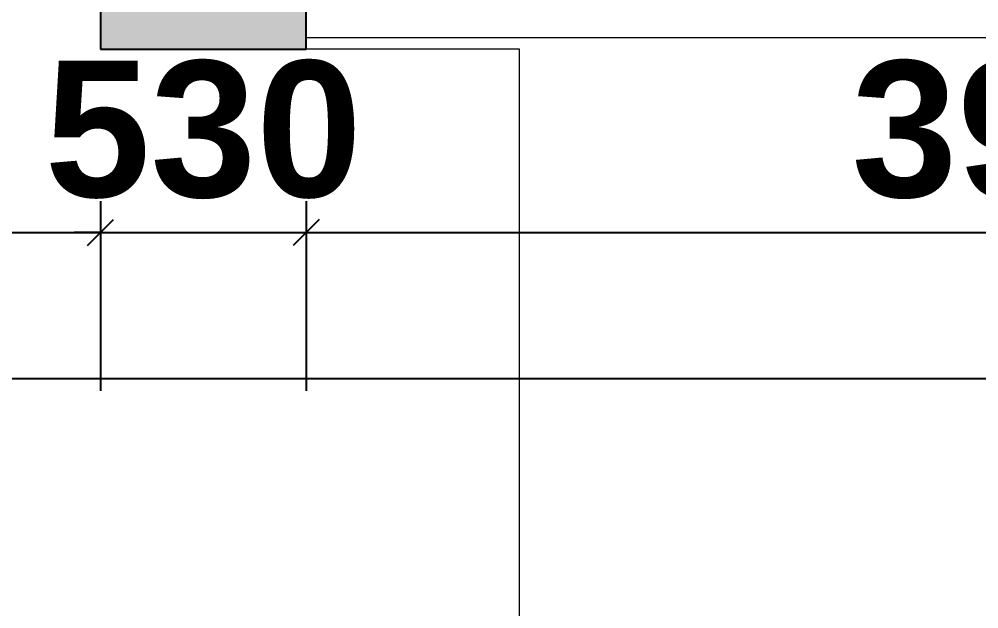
# Model space of a CAD drawing. Header units: inches. Extents: x 22 to 382261, y 22 to 371281.
# Drawn here: x 100975 to 103448, y 213281 to 214799 of the extents above; entities that cross this region are included whole.
import ezdxf

# ---------------------------------------------------------------- set-up
doc = ezdxf.new("R2010")
doc.units = ezdxf.units.IN
doc.header["$MEASUREMENT"] = 0
for name, color, linetype, lineweight in [('A-ANNO-DIMS', 211, 'Continuous', 9), ('A-FLOR', 192, 'Continuous', 9), ('Q-CASE', 31, 'Continuous', 9)]:
    doc.layers.add(name, color=color, linetype=linetype, lineweight=lineweight)
doc.styles.add('Arial_B', font='arialbd.ttf', dxfattribs={"height": 350.793651})
doc.dimstyles.new('2', dxfattribs={"dimscale": 304.8, "dimtxt": 346.888196, "dimasz": 0.221354, "dimexe": 1.338583, "dimexo": 0.0625, "dimgap": 0.278871, "dimtad": 1, "dimdec": 0, "dimzin": 0, "dimdsep": 46, "dimtxsty": 'Arial_B', "dimblk1": 'OBLIQUE', "dimblk2": 'OBLIQUE', "dimsah": 1, "dimcen": 0.09, "dimdle": 0.557743, "dimazin": 0, "dimtfac": 1, "dimtdec": 4, "dimtix": 1, "dimtmove": 0, "dimatfit": 3, "dimfxl": 0.557743, "dimfxlon": 1, "dimtvp": 1, "dimtolj": 1, "dimtzin": 0, "dimarcsym": 2})

# ---------------------------------------------------------------- blocks, each defined once
blk = doc.blocks.new('Casework 23 - Casework 23-687365-01-GROUND FLOOR DIM- PART A')
at = {"layer": 'Q-CASE'}
h = blk.add_hatch(color=256, dxfattribs=at)
h.paths.add_polyline_path([(-13198.8, 2098.2), (-12668.8, 2098.2), (-12668.8, 2628.2), (-13198.8, 2628.2), (-13198.8, 2114.3)])
h.paths.add_polyline_path([(-19722.1, 2098.2), (-19558.8, 2098.2), (-19558.8, 2628.2), (-20078.8, 2628.2), (-20078.8, 2098.2)])
h.paths.add_polyline_path([(-22798.8, 2098.2), (-22278.8, 2098.2), (-22278.8, 2628.2), (-22798.8, 2628.2), (-22798.8, 2114.3)])
h.paths.add_polyline_path([(-27228.8, 2098.2), (-26698.8, 2098.2), (-26698.8, 2628.2), (-27228.8, 2628.2), (-27228.8, 2114.3)])
at = {"layer": 'Q-CASE', "lineweight": 25}
for p, q in [((-27228.8, 2628.2), (-27228.8, 2098.2)), ((-26698.8, 2098.2), (-26698.8, 2628.2)), ((-27228.8, 2098.2), (-26698.8, 2098.2))]:
    blk.add_line(p, q, dxfattribs=at)
blk = doc.blocks.new('_Oblique')
at = {"color": 0, "linetype": 'ByBlock', "lineweight": -2}
blk.add_line((-0.5, -0.5), (0.5, 0.5), dxfattribs=at)
blk = doc.blocks.new('*D4441')
at = {"layer": 'A-ANNO-DIMS', "color": 0, "lineweight": -2, "transparency": 16777216}
for p, q in [((98104.7, 214330.9), (98104.7, 213842)), ((101184.7, 214330.9), (101184.7, 213842)), ((97934.7, 214250), (101354.7, 214250))]:
    blk.add_line(p, q, dxfattribs=at)
at = {"layer": 'Defpoints', "color": 0, "transparency": 16777216}
for p in [(98104.7, 214350), (101184.7, 214350), (101184.7, 214250)]:
    blk.add_point(p, dxfattribs=at)
at = {"layer": 'A-ANNO-DIMS', "color": 0, "lineweight": -2, "transparency": 16777216, "xscale": 67.46874999999999, "yscale": 67.46874999999999, "zscale": 67.46874999999999, "rotation": 180}
blk.add_blockref('_Oblique', (98104.7, 214250), dxfattribs=at)
at = {"layer": 'A-ANNO-DIMS', "color": 0, "lineweight": -2, "transparency": 16777216, "xscale": 67.46874999999999, "yscale": 67.46874999999999, "zscale": 67.46874999999999}
blk.add_blockref('_Oblique', (101184.7, 214250), dxfattribs=at)
at = {"layer": 'A-ANNO-DIMS', "color": 0, "transparency": 16777216, "insert": (99644.7, 214514.2), "char_height": 350.79, "width": 746.247, "attachment_point": 5, "style": 'Arial_B'}
blk.add_mtext('\\A1;3080', dxfattribs=at)
blk = doc.blocks.new('*D4442')
at = {"layer": 'A-ANNO-DIMS', "color": 0, "lineweight": -2, "transparency": 16777216}
for p, q in [((101184.7, 214330.9), (101184.7, 213842)), ((101714.7, 214330.9), (101714.7, 213842)), ((101184.7, 214250), (101117.2, 214250)), ((101184.7, 214250), (101714.7, 214250)), ((101714.7, 214250), (101782.2, 214250))]:
    blk.add_line(p, q, dxfattribs=at)
at = {"layer": 'Defpoints', "color": 0, "transparency": 16777216}
for p in [(101184.7, 214350), (101714.7, 214350), (101714.7, 214250)]:
    blk.add_point(p, dxfattribs=at)
at = {"layer": 'A-ANNO-DIMS', "color": 0, "lineweight": -2, "transparency": 16777216, "xscale": 67.46874999999999, "yscale": 67.46874999999999, "zscale": 67.46874999999999}
blk.add_blockref('_Oblique', (101184.7, 214250), dxfattribs=at)
at = {"layer": 'A-ANNO-DIMS', "color": 0, "lineweight": -2, "transparency": 16777216, "xscale": 67.46874999999999, "yscale": 67.46874999999999, "zscale": 67.46874999999999, "rotation": 180}
blk.add_blockref('_Oblique', (101714.7, 214250), dxfattribs=at)
at = {"layer": 'A-ANNO-DIMS', "color": 0, "transparency": 16777216, "insert": (101449.7, 214514.1), "char_height": 350.79, "width": 559.685, "attachment_point": 5, "style": 'Arial_B'}
blk.add_mtext('\\A1;530', dxfattribs=at)
blk = doc.blocks.new('*D4443')
at = {"layer": 'A-ANNO-DIMS', "color": 0, "lineweight": -2, "transparency": 16777216}
for p, q in [((101714.7, 214330.9), (101714.7, 213842)), ((105614.7, 214330.9), (105614.7, 213842)), ((101544.7, 214250), (105784.7, 214250))]:
    blk.add_line(p, q, dxfattribs=at)
at = {"layer": 'Defpoints', "color": 0, "transparency": 16777216}
for p in [(101714.7, 214350), (105614.7, 214350), (105614.7, 214250)]:
    blk.add_point(p, dxfattribs=at)
at = {"layer": 'A-ANNO-DIMS', "color": 0, "lineweight": -2, "transparency": 16777216, "xscale": 67.46874999999999, "yscale": 67.46874999999999, "zscale": 67.46874999999999, "rotation": 180}
blk.add_blockref('_Oblique', (101714.7, 214250), dxfattribs=at)
at = {"layer": 'A-ANNO-DIMS', "color": 0, "lineweight": -2, "transparency": 16777216, "xscale": 67.46874999999999, "yscale": 67.46874999999999, "zscale": 67.46874999999999}
blk.add_blockref('_Oblique', (105614.7, 214250), dxfattribs=at)
at = {"layer": 'A-ANNO-DIMS', "color": 0, "transparency": 16777216, "insert": (103664.7, 214514.2), "char_height": 350.79, "width": 746.247, "attachment_point": 5, "style": 'Arial_B'}
blk.add_mtext('\\A1;3900', dxfattribs=at)
blk = doc.blocks.new('*D4454')
at = {"layer": 'A-ANNO-DIMS', "color": 0, "lineweight": -2, "transparency": 16777216}
for p, q in [((98104.7, 213955), (98104.7, 213466)), ((115444.7, 213955), (115444.7, 213466)), ((97934.7, 213874), (115614.7, 213874))]:
    blk.add_line(p, q, dxfattribs=at)
at = {"layer": 'Defpoints', "color": 0, "transparency": 16777216}
for p in [(98104.7, 213974), (115444.7, 213974), (115444.7, 213874)]:
    blk.add_point(p, dxfattribs=at)
at = {"layer": 'A-ANNO-DIMS', "color": 0, "lineweight": -2, "transparency": 16777216, "xscale": 67.46874999999999, "yscale": 67.46874999999999, "zscale": 67.46874999999999, "rotation": 180}
blk.add_blockref('_Oblique', (98104.7, 213874), dxfattribs=at)
at = {"layer": 'A-ANNO-DIMS', "color": 0, "lineweight": -2, "transparency": 16777216, "xscale": 67.46874999999999, "yscale": 67.46874999999999, "zscale": 67.46874999999999}
blk.add_blockref('_Oblique', (115444.7, 213874), dxfattribs=at)
at = {"layer": 'A-ANNO-DIMS', "color": 0, "transparency": 16777216, "insert": (106774.7, 214138.1), "char_height": 350.79, "width": 932.809, "attachment_point": 5, "style": 'Arial_B'}
blk.add_mtext('\\A1;17340', dxfattribs=at)

msp = doc.modelspace()

# ---------------------------------------------------------------- linework, layer by layer
at = {"layer": 'A-FLOR'}
for p, q in [((101714.7, 214752.4), (105614.7, 214752.4)), ((102264.3, 214722.4), (101714.7, 214722.4)), ((102264.3, 206222), (102264.3, 214722.4))]:
    msp.add_line(p, q, dxfattribs=at)

# ---------------------------------------------------------------- block references
at = {"layer": 'Q-CASE'}
msp.add_blockref('Casework 23 - Casework 23-687365-01-GROUND FLOOR DIM- PART A', (128413.5, 212624.2), dxfattribs=at)

# ---------------------------------------------------------------- dimensions: what is measured, and where the dimension line sits
at = {"layer": 'A-ANNO-DIMS'}
for base, p1, p2, override, picture, middle in [((101184.7, 214250), (98104.7, 214350), (101184.7, 214350), {"dimpost": '<>', "dimfxl": 3080}, '*D4441', (99644.7, 214514.2)), ((101714.7, 214250), (101184.7, 214350), (101714.7, 214350), {"dimpost": '<>', "dimfxl": 530}, '*D4442', (101449.7, 214514.1)), ((105614.7, 214250), (101714.7, 214350), (105614.7, 214350), {"dimpost": '<>', "dimfxl": 3900}, '*D4443', (103664.7, 214514.2)), ((115444.7, 213874), (98104.7, 213974), (115444.7, 213974), {"dimpost": '<>', "dimfxl": 17340}, '*D4454', (106774.7, 214138.1))]:
    dim = msp.add_linear_dim(base=base, p1=p1, p2=p2, dimstyle='2', override=override, dxfattribs=at)
    dim.commit()
    dim.dimension.update_dxf_attribs({"geometry": picture, "text_midpoint": middle})

doc.saveas('drawing.dxf')
